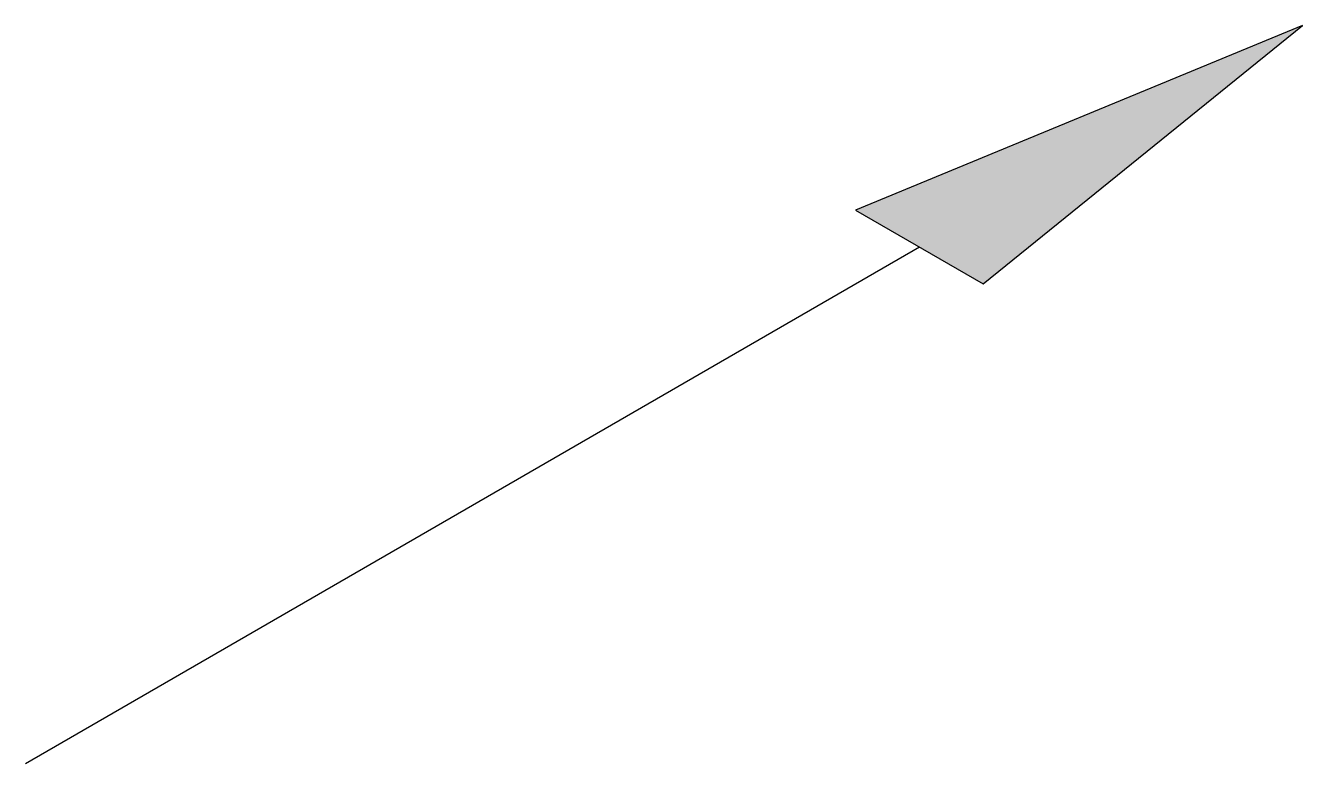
# Model space of a CAD drawing. Header units: millimetres. Extents: x -10139.962 to -10139.529, y -29.866 to -29.616.
import ezdxf

# ---------------------------------------------------------------- set-up
doc = ezdxf.new("R2010")
doc.units = ezdxf.units.MM
doc.layers.add('Tub_iso_símbolos', color=2, linetype='Continuous')

msp = doc.modelspace()

# ---------------------------------------------------------------- hatches: boundary and pattern name
at = {"layer": 'Tub_iso_símbolos'}
msp.add_hatch(color=1, dxfattribs=at).paths.add_polyline_path([(-10139.52906, -29.61587), (-10139.68062, -29.67837), (-10139.63732, -29.70337)])

# ---------------------------------------------------------------- linework, layer by layer
at = {"layer": 'Tub_iso_símbolos', "color": 1}
for p, q in [((-10139.52906, -29.61587), (-10139.68062, -29.67837)), ((-10139.63732, -29.70337), (-10139.52906, -29.61587)), ((-10139.68062, -29.67837), (-10139.63732, -29.70337)), ((-10139.96208, -29.86587), (-10139.65897, -29.69087))]:
    msp.add_line(p, q, dxfattribs=at)

doc.saveas('drawing.dxf')
